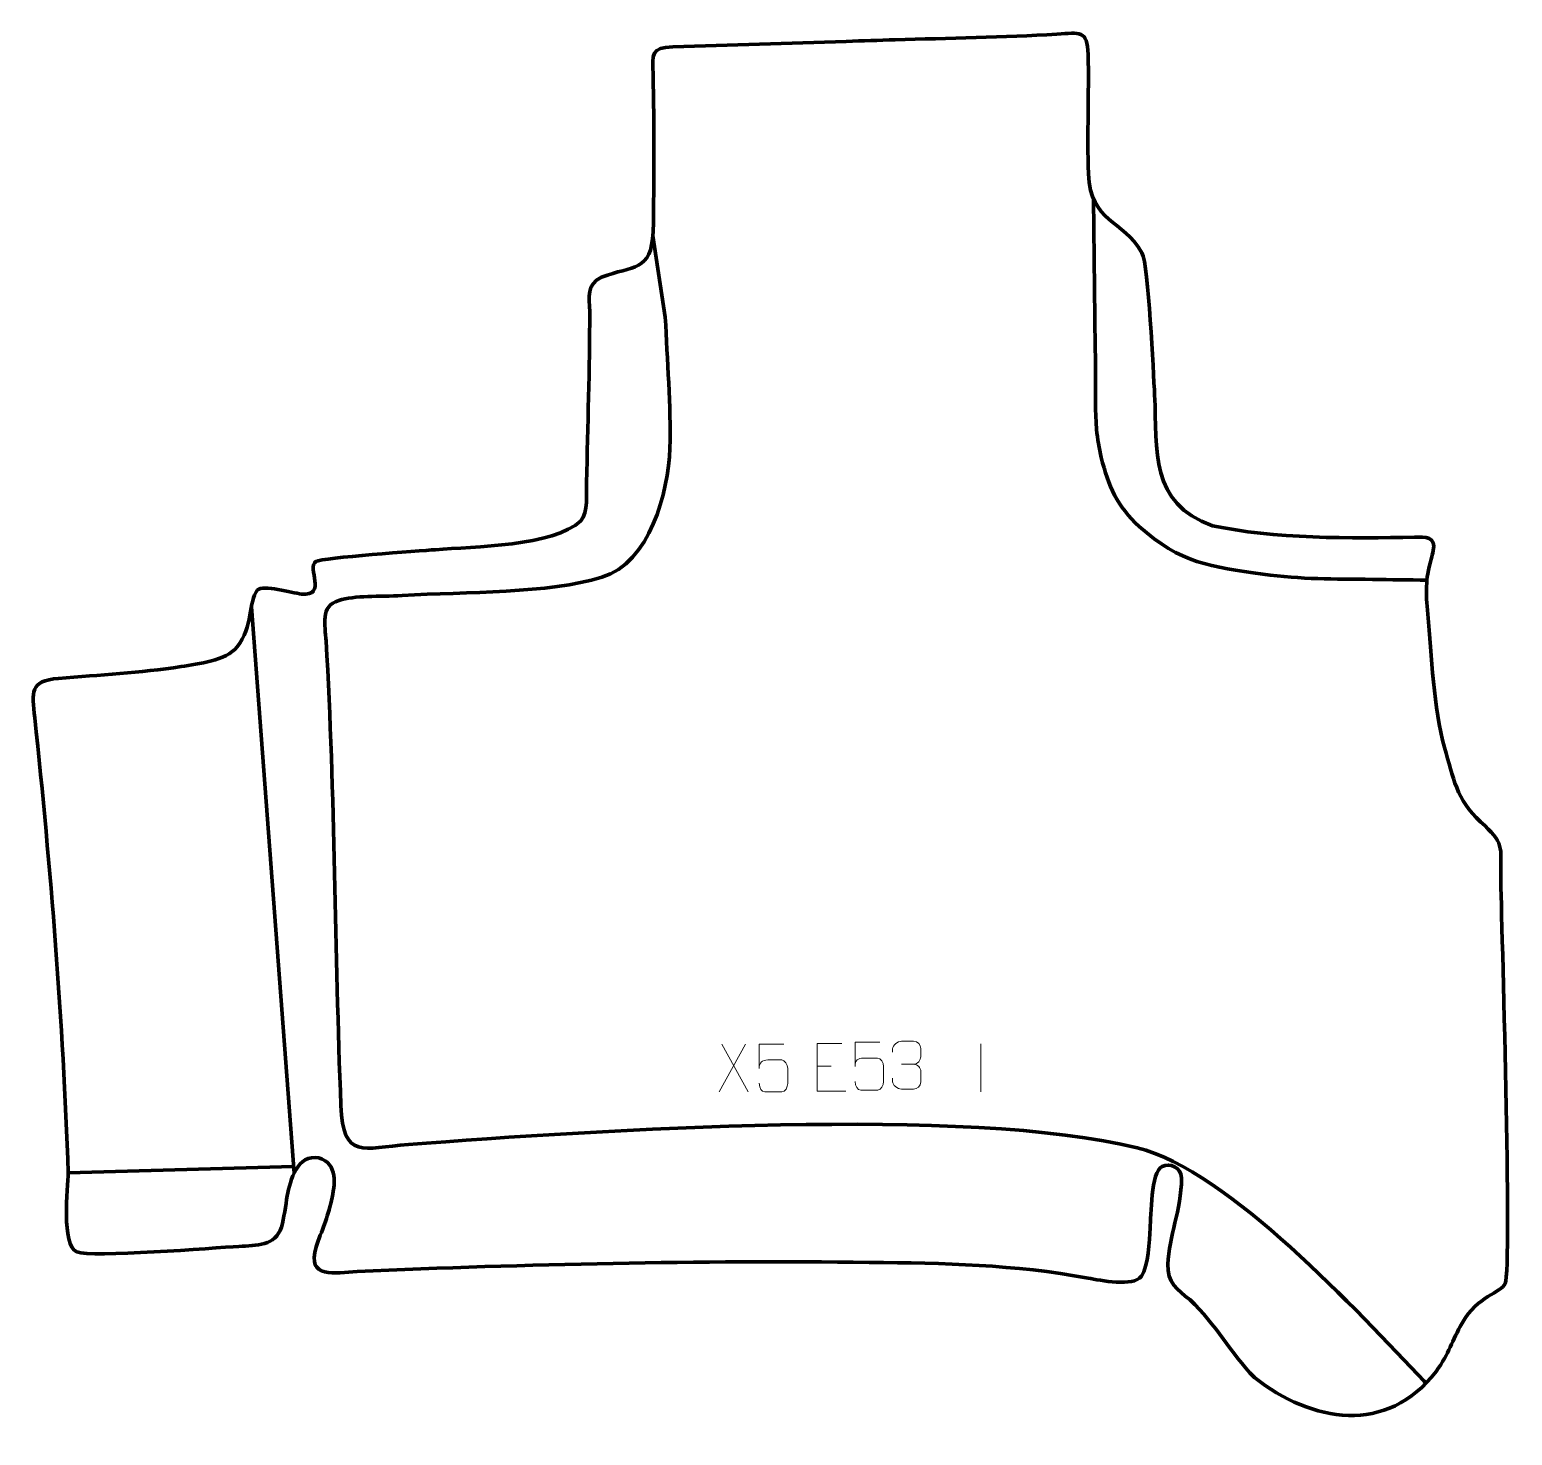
# Model space of a CAD drawing. Header units: millimetres. Extents: x 934 to 1707, y -13 to 720.
import ezdxf

# ---------------------------------------------------------------- set-up
doc = ezdxf.new("R2010")
doc.units = ezdxf.units.MM
doc.header["$MEASUREMENT"] = 0
doc.layers.add('layer 2', color=7, linetype='Continuous')
doc.layers.add('layer 3', color=7, linetype='Continuous')

msp = doc.modelspace()

# ---------------------------------------------------------------- linework, layer by layer
at = {"layer": 'layer 2', "color": 142, "lineweight": 158}
for points, knots in [([(1662.2009, 432.9958), (1652.7291, 433.1397), (1643.2572, 433.2835), (1633.7854, 433.4274), (1633.7854, 433.4274), (1613.4075, 433.6967), (1597.079, 433.3345), (1576.6111, 436.193), (1576.6111, 436.193), (1549.5747, 439.9688), (1533.5354, 441.7995), (1512.2037, 461.0179), (1512.2037, 461.0179), (1500.6734, 471.4059), (1496.1035, 482.2222), (1492.3607, 496.9579), (1492.3607, 496.9579), (1491.1774, 501.8949), (1490.4525, 506.575), (1489.9417, 511.6193), (1489.9417, 511.6193), (1489.1567, 521.0028), (1489.3767, 530.6455), (1489.3554, 540.0669), (1489.3554, 540.0669), (1489.3443, 542.5242), (1489.3299, 544.98), (1489.307, 547.4372), (1489.307, 547.4372), (1489.307, 547.4372), (1489.2895, 548.8569), (1489.2895, 548.8569), (1489.2895, 548.8569), (1488.8953, 576.5123), (1488.5996, 604.1759), (1488.3381, 631.8333)], [0, 0, 0, 0, 0.1, 0.1, 0.1, 0.1, 0.2, 0.2, 0.2, 0.2, 0.3, 0.3, 0.3, 0.3, 0.4, 0.4, 0.4, 0.4, 0.5, 0.5, 0.5, 0.5, 0.6, 0.6, 0.6, 0.6, 0.7, 0.7, 0.7, 0.7, 0.8, 0.8, 0.8, 0.8, 1, 1, 1, 1]), ([(1258.5765, 612.537), (1258.5765, 612.537), (1265.0575, 570.1691), (1265.0575, 570.1691), (1265.0575, 570.1691), (1265.9232, 547.9829), (1268.1064, 523.7795), (1267.4029, 501.7882), (1267.4029, 501.7882), (1266.6636, 478.6772), (1256.8786, 442.0617), (1231.9956, 434.5011), (1231.9956, 434.5011), (1203.8325, 425.9439), (1161.7565, 427.0249), (1127.8352, 425.0297), (1127.8352, 425.0297), (1115.8722, 424.3261), (1103.0617, 425.1196), (1094.7829, 422.462), (1094.7829, 422.462), (1084.9679, 419.3113), (1087.6554, 409.8342), (1088.1655, 401.2126), (1088.1655, 401.2126), (1092.9098, 321.0322), (1092.6223, 239.5633), (1095.8963, 159.0801), (1095.8963, 159.0801), (1097.0576, 130.5317), (1107.2377, 136.9336), (1131.0618, 138.7558), (1131.0618, 138.7558), (1229.6779, 146.2989), (1423.3393, 158.9429), (1511.1162, 137.0367), (1511.1162, 137.0367), (1559.1822, 125.0412), (1626.2543, 51.3147), (1660.6985, 15.4294), (1660.6985, 15.4294), (1660.6985, 15.4294), (1661.7389, 14.3454), (1661.7389, 14.3454)], [0, 0, 0, 0, 0.08333333, 0.08333333, 0.08333333, 0.08333333, 0.16666667, 0.16666667, 0.16666667, 0.16666667, 0.25, 0.25, 0.25, 0.25, 0.33333333, 0.33333333, 0.33333333, 0.33333333, 0.41666667, 0.41666667, 0.41666667, 0.41666667, 0.5, 0.5, 0.5, 0.5, 0.58333333, 0.58333333, 0.58333333, 0.58333333, 0.66666667, 0.66666667, 0.66666667, 0.66666667, 0.75, 0.75, 0.75, 0.75, 0.83333333, 0.83333333, 0.83333333, 0.83333333, 1, 1, 1, 1])]:
    msp.add_open_spline(points, degree=3, knots=knots, dxfattribs=at)
for points in [[(1049.2399, 419.0622), (1049.2399, 419.0622), (1071.4662, 123.7348), (1071.4662, 123.7348)], [(1071.2016, 127.2513), (1071.2016, 127.2513), (953.7034, 123.9598), (953.7034, 123.9598)]]:
    msp.add_open_spline(points, degree=3, dxfattribs=at)
at = {"layer": 'layer 3', "color": 242, "lineweight": 158}
msp.add_open_spline([(1665.5171, 448.4536), (1667.0702, 455.5284), (1661.4287, 455.6252), (1655.6528, 455.4702), (1655.6528, 455.4702), (1623.8162, 454.5997), (1581.2515, 454.6576), (1550.39, 461.4064), (1550.39, 461.4064), (1517.3273, 473.263), (1521.6781, 500.2993), (1520.1846, 529.6093), (1520.1846, 529.6093), (1519.586, 541.1707), (1517.0065, 597.1642), (1513.6077, 603.6871), (1513.6077, 603.6871), (1503.5355, 621.519), (1486.9062, 619.057), (1485.7088, 644.9163), (1485.7088, 644.9163), (1484.92, 665.7449), (1486.0354, 686.4342), (1485.5138, 707.1218), (1485.5138, 707.1218), (1485.1875, 720.0646), (1481.2789, 718.4966), (1469.2346, 717.7316), (1469.2346, 717.7316), (1441.6296, 715.9783), (1412.6661, 715.6421), (1384.9072, 714.7913), (1384.9072, 714.7913), (1376.4054, 714.5307), (1367.9045, 714.2591), (1359.4037, 713.9663), (1359.4037, 713.9663), (1329.2967, 712.9404), (1299.0802, 712.2342), (1268.9995, 711.1031), (1268.9995, 711.1031), (1257.3882, 710.6666), (1258.4359, 707.6297), (1258.6795, 696.7597), (1258.6795, 696.7597), (1259.2447, 669.6086), (1259.1672, 641.8258), (1258.7252, 614.6651), (1258.7252, 614.6651), (1257.5802, 593.4477), (1248.4855, 597.4217), (1231.7843, 590.9244), (1231.7843, 590.9244), (1223.579, 587.0328), (1225.5854, 581.0789), (1225.6367, 572.9205), (1225.6367, 572.9205), (1225.6735, 543.0561), (1224.5176, 513.7686), (1223.9946, 484.0079), (1223.9946, 484.0079), (1223.8946, 478.3198), (1224.7696, 468.4473), (1221.0094, 463.9304), (1221.0094, 463.9304), (1206.7008, 450.5883), (1165.1063, 450.5628), (1145.2205, 448.9188), (1145.2205, 448.9188), (1136.8456, 448.2804), (1086.2589, 444.7853), (1082.8551, 442.7082), (1082.8551, 442.7082), (1077.7795, 439.6109), (1089.0269, 424.5247), (1075.3518, 425.8016), (1075.3518, 425.8016), (1070.1432, 426.2879), (1055.4926, 430.8904), (1052.2818, 427.7947), (1052.2818, 427.7947), (1047.81, 421.9527), (1049.974, 408.6053), (1041.7693, 398.2527), (1041.7693, 398.2527), (1035.9196, 390.8715), (1021.4893, 389.4292), (1012.6434, 387.9795), (1012.6434, 387.9795), (990.8324, 384.6017), (970.3716, 383.6551), (948.5672, 381.7791), (948.5672, 381.7791), (933.5823, 380.4898), (934.8146, 374.845), (936.2667, 361.2188), (936.2667, 361.2188), (944.5948, 282.8673), (951.0145, 202.7007), (953.7034, 123.9598), (953.7034, 123.9598), (953.3538, 116.1554), (950.0337, 86.255), (958.2105, 82.7879), (958.2105, 82.7879), (965.5448, 79.6782), (1029.7264, 84.8187), (1042.7341, 85.6467), (1042.7341, 85.6467), (1051.7158, 86.1928), (1061.8775, 85.8657), (1064.8554, 95.7281), (1064.8554, 95.7281), (1066.2213, 100.2515), (1067.0438, 107.1288), (1067.9282, 111.9527), (1067.9282, 111.9527), (1069.4779, 120.1146), (1073.2109, 134.0299), (1084.4152, 131.7375), (1084.4152, 131.7375), (1094.4245, 128.9154), (1092.792, 117.7146), (1091.0098, 109.6172), (1091.0098, 109.6172), (1088.9686, 100.343), (1085.7437, 93.8591), (1083.0642, 85.3443), (1083.0642, 85.3443), (1077.7223, 68.3693), (1092.9418, 71.9754), (1104.3649, 72.5065), (1104.3649, 72.5065), (1192.7864, 76.4508), (1282.8772, 78.3354), (1371.3758, 77.3193), (1371.3758, 77.3193), (1410.9478, 76.8475), (1446.4367, 76.2526), (1485.6218, 69.0682), (1485.6218, 69.0682), (1491.5994, 67.9722), (1509.227, 64.3321), (1513.2771, 70.0571), (1513.2771, 70.0571), (1517.0079, 75.3308), (1517.3885, 88.5271), (1517.8619, 95.1261), (1517.8619, 95.1261), (1518.3989, 101.479), (1518.1897, 124.5322), (1524.0948, 127.3168), (1524.0948, 127.3168), (1528.179, 129.2428), (1533.9676, 126.9731), (1534.2314, 121.3006), (1534.2314, 121.3006), (1534.1419, 104.206), (1527.6063, 91.1134), (1527.0969, 76.2957), (1527.0969, 76.2957), (1526.7687, 66.7491), (1531.9118, 63.2379), (1538.6604, 57.7179), (1538.6604, 57.7179), (1552.5449, 44.6435), (1559.7439, 30.1284), (1572.2128, 17.33), (1572.2128, 17.33), (1602.1229, -6.343), (1641.4033, -12.8924), (1667.012, 20.4671), (1667.012, 20.4671), (1673.9161, 30.1709), (1675.241, 36.1774), (1680.5446, 45.6596), (1680.5446, 45.6596), (1688.5673, 60.0031), (1700.7096, 61.2053), (1702.9751, 66.2888), (1702.9751, 66.2888), (1706.7347, 74.7251), (1701.0206, 257.5687), (1700.6472, 278.371), (1700.6472, 278.371), (1700.797, 294.3808), (1702.5683, 295.7278), (1690.1813, 307.0728), (1690.1813, 307.0728), (1677.4709, 318.7141), (1675.9689, 329.9791), (1671.3661, 345.7361), (1671.3661, 345.7361), (1665.7569, 366.2243), (1664.5412, 393.6703), (1662.6302, 415.2642), (1662.6302, 415.2642), (1661.5972, 426.9365), (1661.3066, 432.6843), (1664.3785, 444.013), (1664.3785, 444.013), (1664.7807, 445.4964), (1665.1573, 446.9592), (1665.5171, 448.4536)], degree=3, knots=[0, 0, 0, 0, 0.01923077, 0.01923077, 0.01923077, 0.01923077, 0.03846154, 0.03846154, 0.03846154, 0.03846154, 0.05769231, 0.05769231, 0.05769231, 0.05769231, 0.07692308, 0.07692308, 0.07692308, 0.07692308, 0.09615385, 0.09615385, 0.09615385, 0.09615385, 0.11538462, 0.11538462, 0.11538462, 0.11538462, 0.13461538, 0.13461538, 0.13461538, 0.13461538, 0.15384615, 0.15384615, 0.15384615, 0.15384615, 0.17307692, 0.17307692, 0.17307692, 0.17307692, 0.19230769, 0.19230769, 0.19230769, 0.19230769, 0.21153846, 0.21153846, 0.21153846, 0.21153846, 0.23076923, 0.23076923, 0.23076923, 0.23076923, 0.25, 0.25, 0.25, 0.25, 0.26923077, 0.26923077, 0.26923077, 0.26923077, 0.28846154, 0.28846154, 0.28846154, 0.28846154, 0.30769231, 0.30769231, 0.30769231, 0.30769231, 0.32692308, 0.32692308, 0.32692308, 0.32692308, 0.34615385, 0.34615385, 0.34615385, 0.34615385, 0.36538462, 0.36538462, 0.36538462, 0.36538462, 0.38461538, 0.38461538, 0.38461538, 0.38461538, 0.40384615, 0.40384615, 0.40384615, 0.40384615, 0.42307692, 0.42307692, 0.42307692, 0.42307692, 0.44230769, 0.44230769, 0.44230769, 0.44230769, 0.46153846, 0.46153846, 0.46153846, 0.46153846, 0.48076923, 0.48076923, 0.48076923, 0.48076923, 0.5, 0.5, 0.5, 0.5, 0.51923077, 0.51923077, 0.51923077, 0.51923077, 0.53846154, 0.53846154, 0.53846154, 0.53846154, 0.55769231, 0.55769231, 0.55769231, 0.55769231, 0.57692308, 0.57692308, 0.57692308, 0.57692308, 0.59615385, 0.59615385, 0.59615385, 0.59615385, 0.61538462, 0.61538462, 0.61538462, 0.61538462, 0.63461538, 0.63461538, 0.63461538, 0.63461538, 0.65384615, 0.65384615, 0.65384615, 0.65384615, 0.67307692, 0.67307692, 0.67307692, 0.67307692, 0.69230769, 0.69230769, 0.69230769, 0.69230769, 0.71153846, 0.71153846, 0.71153846, 0.71153846, 0.73076923, 0.73076923, 0.73076923, 0.73076923, 0.75, 0.75, 0.75, 0.75, 0.76923077, 0.76923077, 0.76923077, 0.76923077, 0.78846154, 0.78846154, 0.78846154, 0.78846154, 0.80769231, 0.80769231, 0.80769231, 0.80769231, 0.82692308, 0.82692308, 0.82692308, 0.82692308, 0.84615385, 0.84615385, 0.84615385, 0.84615385, 0.86538462, 0.86538462, 0.86538462, 0.86538462, 0.88461538, 0.88461538, 0.88461538, 0.88461538, 0.90384615, 0.90384615, 0.90384615, 0.90384615, 0.92307692, 0.92307692, 0.92307692, 0.92307692, 0.94230769, 0.94230769, 0.94230769, 0.94230769, 0.96153846, 0.96153846, 0.96153846, 0.96153846, 1, 1, 1, 1], dxfattribs=at)
at = {"layer": 'layer 3', "color": 250, "lineweight": 9}
for points in [[(1306.8631, 191.1033), (1306.8631, 191.1033), (1293.1225, 166.2075), (1293.1225, 166.2075)], [(1294.5771, 191.1033), (1294.5771, 191.1033), (1308.3177, 166.1498), (1308.3177, 166.1498)], [(1429.6179, 191.177), (1429.6179, 191.177), (1429.6179, 166.2029), (1429.6179, 166.2029)], [(1344.2793, 179.6265), (1344.2793, 179.6265), (1351.4474, 179.6265), (1351.4474, 179.6265)], [(1388.251, 180.6265), (1388.251, 180.6265), (1394.4474, 180.6265), (1394.4474, 180.6265)]]:
    msp.add_open_spline(points, degree=3, dxfattribs=at)
for points, knots in [([(1326.8415, 191.0813), (1326.8415, 191.0813), (1313.9898, 191.0813), (1313.9898, 191.0813), (1313.9898, 191.0813), (1313.9901, 186.8507), (1313.9901, 182.6198), (1313.9898, 178.3886), (1313.9898, 178.3886), (1313.9895, 181.6987), (1315.6205, 182.7705), (1318.4325, 182.831), (1318.4325, 182.831), (1320.8721, 182.8313), (1323.3116, 182.8313), (1325.7508, 182.831), (1325.7508, 182.831), (1327.4006, 182.8378), (1328.8755, 180.4573), (1328.904, 178.3886), (1328.904, 178.3886), (1328.9037, 175.8013), (1328.9037, 173.2137), (1328.904, 170.626), (1328.904, 170.626), (1328.9502, 168.6666), (1327.4508, 166.2303), (1325.8249, 166.1718), (1325.8249, 166.1718), (1323.8684, 166.1721), (1318.9734, 166.1721), (1317.0164, 166.1718), (1317.0164, 166.1718), (1315.1709, 166.163), (1314.0638, 168.1278), (1314.043, 170.6789)], [0, 0, 0, 0, 0.1, 0.1, 0.1, 0.1, 0.2, 0.2, 0.2, 0.2, 0.3, 0.3, 0.3, 0.3, 0.4, 0.4, 0.4, 0.4, 0.5, 0.5, 0.5, 0.5, 0.6, 0.6, 0.6, 0.6, 0.7, 0.7, 0.7, 0.7, 0.8, 0.8, 0.8, 0.8, 1, 1, 1, 1]), ([(1357.1532, 191.5062), (1357.1532, 191.5062), (1344.2793, 191.5062), (1344.2793, 191.5062), (1344.2793, 191.5062), (1344.2793, 191.5062), (1344.2793, 166.5526), (1344.2793, 166.5526), (1344.2793, 166.5526), (1344.2793, 166.5526), (1359.1451, 166.5526), (1359.1451, 166.5526)], [0, 0, 0, 0, 0.25, 0.25, 0.25, 0.25, 0.5, 0.5, 0.5, 0.5, 1, 1, 1, 1]), ([(1376.8415, 192.0813), (1376.8415, 192.0813), (1363.9898, 192.0813), (1363.9898, 192.0813), (1363.9898, 192.0813), (1363.9901, 187.8507), (1363.9901, 183.6198), (1363.9898, 179.3886), (1363.9898, 179.3886), (1363.9895, 182.6987), (1365.6205, 183.7705), (1368.4325, 183.831), (1368.4325, 183.831), (1370.8721, 183.8313), (1373.3116, 183.8313), (1375.7508, 183.831), (1375.7508, 183.831), (1377.4006, 183.8378), (1378.8755, 181.4573), (1378.904, 179.3886), (1378.904, 179.3886), (1378.9037, 176.8013), (1378.9037, 174.2137), (1378.904, 171.626), (1378.904, 171.626), (1378.9502, 169.6666), (1377.4508, 167.2303), (1375.8249, 167.1718), (1375.8249, 167.1718), (1373.8684, 167.1721), (1368.9734, 167.1721), (1367.0164, 167.1718), (1367.0164, 167.1718), (1365.1709, 167.163), (1364.0638, 169.1278), (1364.043, 171.6789)], [0, 0, 0, 0, 0.1, 0.1, 0.1, 0.1, 0.2, 0.2, 0.2, 0.2, 0.3, 0.3, 0.3, 0.3, 0.4, 0.4, 0.4, 0.4, 0.5, 0.5, 0.5, 0.5, 0.6, 0.6, 0.6, 0.6, 0.7, 0.7, 0.7, 0.7, 0.8, 0.8, 0.8, 0.8, 1, 1, 1, 1]), ([(1383.5413, 186.8717), (1383.5413, 186.8717), (1383.5413, 188.7289), (1383.5413, 188.7289), (1383.5413, 188.7289), (1383.527, 190.4708), (1386.1915, 192.5889), (1388.2506, 192.5662), (1388.2506, 192.5662), (1390.3147, 192.5662), (1392.3787, 192.5662), (1394.4424, 192.5662), (1394.4424, 192.5662), (1396.6369, 192.575), (1398.2352, 190.7282), (1398.2796, 188.8161), (1398.2796, 188.8161), (1398.2792, 187.381), (1398.2792, 185.9459), (1398.2796, 184.5104), (1398.2796, 184.5104), (1398.231, 182.8569), (1396.6284, 180.6269), (1394.4301, 180.6369), (1394.4301, 180.6369), (1396.6338, 180.6257), (1398.2418, 178.8225), (1398.2958, 176.763), (1398.2958, 176.763), (1398.2954, 174.9783), (1398.2954, 173.1936), (1398.2958, 171.4085), (1398.2958, 171.4085), (1398.3059, 169.3471), (1396.251, 167.584), (1394.4301, 167.5921), (1394.4301, 167.5921), (1392.3648, 167.5924), (1390.2996, 167.5924), (1388.234, 167.5921), (1388.234, 167.5921), (1386.0654, 167.6036), (1383.5344, 170.0038), (1383.5158, 171.4656), (1383.5158, 171.4656), (1383.5158, 171.4656), (1383.5158, 173.3742), (1383.5158, 173.3742)], [0, 0, 0, 0, 0.07692308, 0.07692308, 0.07692308, 0.07692308, 0.15384615, 0.15384615, 0.15384615, 0.15384615, 0.23076923, 0.23076923, 0.23076923, 0.23076923, 0.30769231, 0.30769231, 0.30769231, 0.30769231, 0.38461538, 0.38461538, 0.38461538, 0.38461538, 0.46153846, 0.46153846, 0.46153846, 0.46153846, 0.53846154, 0.53846154, 0.53846154, 0.53846154, 0.61538462, 0.61538462, 0.61538462, 0.61538462, 0.69230769, 0.69230769, 0.69230769, 0.69230769, 0.76923077, 0.76923077, 0.76923077, 0.76923077, 0.84615385, 0.84615385, 0.84615385, 0.84615385, 1, 1, 1, 1])]:
    msp.add_open_spline(points, degree=3, knots=knots, dxfattribs=at)

doc.saveas('drawing.dxf')
